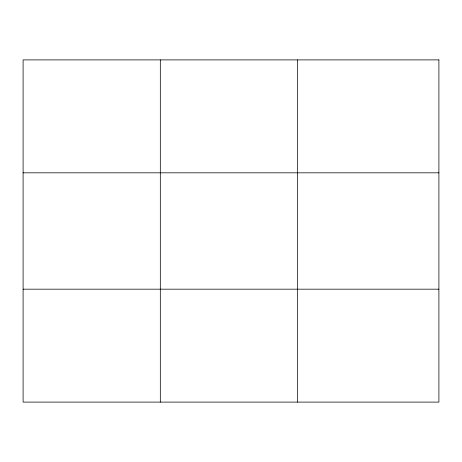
<?xml version="1.0" encoding="UTF-8"?>
<svg xmlns="http://www.w3.org/2000/svg" width="462" height="462" viewBox="0 0 462 462"><rect width="100%" height="100%" fill="white"/><g stroke="black" fill="none" stroke-linecap="round" stroke-linejoin="round"><path stroke-width="0.69" d="M160.314 402.107L160.314 59.893M297.528 402.107L297.528 59.893M23.1 172.823L438.9 172.823M23.1 289.177L438.9 289.177M438.9 59.893L438.9 402.107L23.1 402.107L23.1 59.893L438.9 59.893"/></g></svg>
